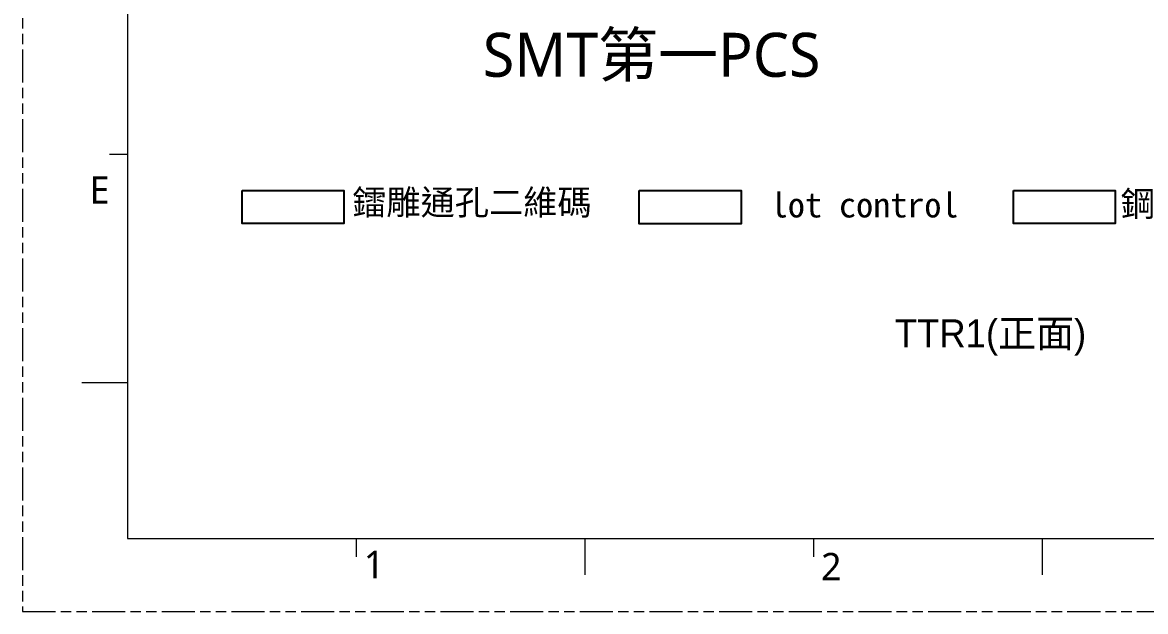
# Model space of a CAD drawing. Extents: x 2864 to 3941, y 2420 to 3182.
# Drawn here: x 2864.4 to 3186.9, y 2420.4 to 2589.5 of the extents above; entities that cross this region are included whole.
import ezdxf

# ---------------------------------------------------------------- set-up
doc = ezdxf.new("R2010")
doc.units = 0
doc.linetypes.add('PHANTOM', pattern=[29.5, 9.5, -1.5, 3, -1.5, 3, -1.5, 9.5])
doc.layers.get('0').update_dxf_attribs({"lineweight": 0})
doc.layers.add('0PAPERF', color=2, linetype='PHANTOM', lineweight=0, plot=False)
for name, color, linetype in [('susb-t_layer0', 3, 'Continuous'), ('ttr1_panel_layer3', 7, 'Continuous'), ('鵬鼎', 5, 'Continuous')]:
    doc.layers.add(name, color=color, linetype=linetype)
doc.layers.add('備註', color=1, linetype='Continuous', lineweight=0)
doc.styles.get("Standard").update_dxf_attribs({"font": 'simplex.shx', "height": 2.7})

msp = doc.modelspace()

# ---------------------------------------------------------------- linework, layer by layer
at = {"lineweight": 0}
for p, q in [((2894.63174, 3142.38933), (2894.63174, 2441.38617)), ((2894.63174, 2551.65633), (2889.38078, 2551.65633)), ((2894.63174, 2486.01933), (2881.50434, 2486.01933)), ((2894.63174, 2441.38617), (3908.06702, 2441.38617)), ((2960.26874, 2441.38617), (2960.26874, 2436.13521)), ((3025.90574, 2441.38617), (3025.90574, 2430.88425)), ((3091.54274, 2441.38617), (3091.54274, 2436.13521)), ((3157.17974, 2441.38617), (3157.17974, 2430.88425))]:
    msp.add_line(p, q, dxfattribs=at)
at = {"layer": '0PAPERF'}
msp.add_line((2941.45782, 2441.38617), (3908.06702, 2441.38617), dxfattribs=at)
at = {"layer": 'susb-t_layer0', "linetype": 'Continuous'}
msp.add_lwpolyline([(3148.93357, 2541.3123), (3178.18669, 2541.3123), (3178.18669, 2531.78803), (3148.93357, 2531.78803)], close=True, dxfattribs=at)
at = {"layer": 'ttr1_panel_layer3', "linetype": 'Continuous'}
for points in [[(2927.47697, 2541.3123), (2956.73008, 2541.3123), (2956.73008, 2531.78803), (2927.47697, 2531.78803)], [(3041.50173, 2541.28866), (3070.75485, 2541.28866), (3070.75485, 2531.76439), (3041.50173, 2531.76439)]]:
    msp.add_lwpolyline(points, close=True, dxfattribs=at)
at = {"layer": '備註', "color": 2, "linetype": 'PHANTOM', "lineweight": 0}
for p, q in [((2864.43501, 3181.78733), (2864.43501, 2420.38233)), ((2864.43501, 2420.38233), (3941.15578, 2420.38233))]:
    msp.add_line(p, q, dxfattribs=at)

# ---------------------------------------------------------------- texts
at = {"char_height": 7.87644, "width": 4.7954102, "attachment_point": 1}
for s, insert in [('{\\fMicrosoft JhengHei|b0|i0|c136|p0;\\C0;1}', (2962.46398, 2437.83797)), ('{\\fMicrosoft JhengHei|b0|i0|c136|p0;\\C0;2}', (3093.73798, 2437.21391))]:
    msp.add_mtext(s, dxfattribs=dict(at, insert=insert))
at = {"layer": 'susb-t_layer0', "linetype": 'Continuous', "insert": (3179.78377, 2541.09648), "char_height": 7.2, "width": 55.1807901, "attachment_point": 1}
msp.add_mtext('{\\fSimSun|b0|i0|c134|p2;\\M+5E493\\M+5C6ACB}', dxfattribs=at)
at = {"layer": 'ttr1_panel_layer3', "linetype": 'Continuous', "char_height": 7.2, "attachment_point": 1}
for s, insert, width in [('{\\f新細明體|b0|i0|c136|p2;鐳雕通孔二維碼}', (2959.10205, 2541.50071), 78.1140735), ('{\\fSimSun|b0|i0|c134|p2;lot control}', (3079.30044, 2540.75596), 55.1807901)]:
    msp.add_mtext(s, dxfattribs=dict(at, insert=insert, width=width))
at = {"layer": '備註', "linetype": 'Continuous', "attachment_point": 1}
for s, insert, char_height, width in [('{\\fMicrosoft JhengHei|b0|i0|c136|p0;SMT第一PCS}', (2996.62385, 2586.57835), 12.6291927, 154.8641853), ('{\\fPMingLiU-ExtB|b0|i0|c136|p0;TTR1(\\f新細明體|b0|i0|c136|p18;正面\\fPMingLiU-ExtB|b0|i0|c136|p0;)}', (3114.90094, 2504.28281), 8, 62.6658787)]:
    msp.add_mtext(s, dxfattribs=dict(at, insert=insert, char_height=char_height, width=width))
at = {"layer": '鵬鼎', "insert": (2883.72222, 2545.36278), "char_height": 7.87644, "width": 14.8568792, "attachment_point": 1}
msp.add_mtext('{\\fMicrosoft JhengHei|b0|i0|c136|p0;\\C0;E}', dxfattribs=at)

doc.saveas('drawing.dxf')
